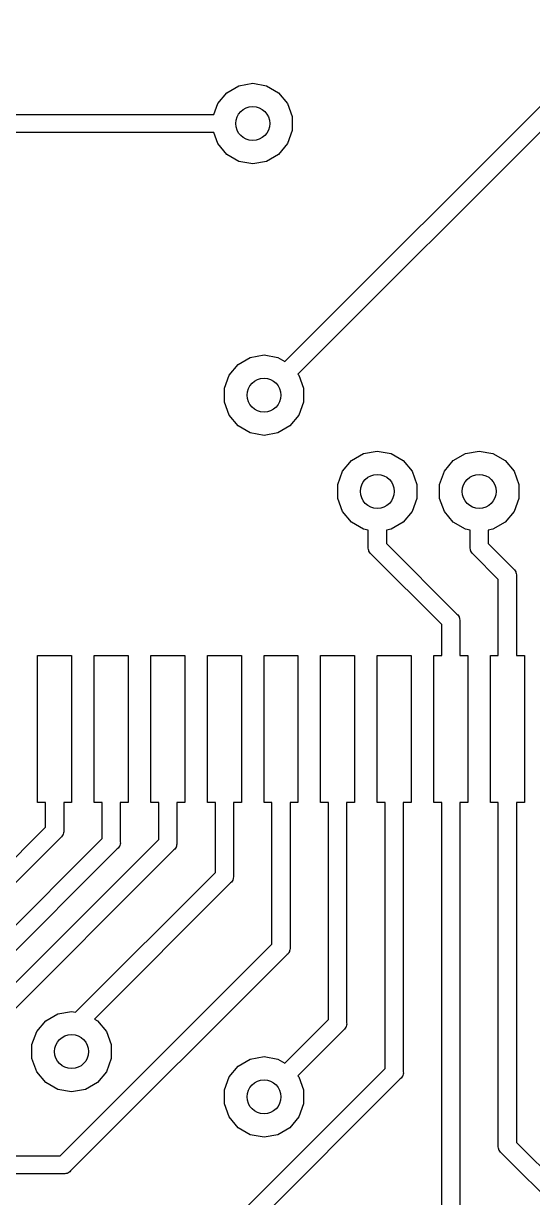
# Model space of a CAD drawing. Extents: x 144.5 to 169.1, y -90.6 to -63.3.
# Drawn here: x 152.48 to 156.97, y -73.99 to -63.62 of the extents above; entities that cross this region are included whole.
import ezdxf

# ---------------------------------------------------------------- set-up
doc = ezdxf.new("R2010")
doc.units = 0
doc.header["$MEASUREMENT"] = 0
doc.layers.add('BLACK', color=7, linetype='CONTINUOUS')

msp = doc.modelspace()

# ---------------------------------------------------------------- linework, layer by layer
at = {"layer": 'BLACK', "linetype": 'CONTINUOUS'}
for p, q in [((154.784, -66.6024), (157.771, -63.6159)), ((157.863, -63.75), (154.9, -66.7131)), ((154.272, -64.2277), (154.378, -64.166)), ((154.378, -64.166), (154.5, -64.1446)), ((154.5, -64.1446), (154.622, -64.166)), ((154.622, -64.166), (154.728, -64.2277)), ((154.192, -64.3223), (154.272, -64.2277)), ((154.728, -64.2277), (154.808, -64.3223)), ((154.157, -64.42), (154.192, -64.3223)), ((154.808, -64.3223), (154.85, -64.4383)), ((152.033, -64.42), (154.157, -64.42)), ((154.85, -64.4383), (154.85, -64.5617)), ((154.157, -64.58), (152.003, -64.58)), ((154.192, -64.6777), (154.157, -64.58)), ((154.85, -64.5617), (154.808, -64.6777)), ((154.272, -64.7723), (154.192, -64.6777)), ((154.808, -64.6777), (154.728, -64.7723)), ((154.378, -64.834), (154.272, -64.7723)), ((154.728, -64.7723), (154.622, -64.834)), ((154.5, -64.8554), (154.378, -64.834)), ((154.622, -64.834), (154.5, -64.8554)), ((154.372, -66.6277), (154.478, -66.566)), ((154.478, -66.566), (154.6, -66.5446)), ((154.6, -66.5446), (154.722, -66.566)), ((154.722, -66.566), (154.784, -66.6024)), ((154.292, -66.7223), (154.372, -66.6277)), ((154.25, -66.8383), (154.292, -66.7223)), ((154.9, -66.7131), (154.908, -66.7223)), ((154.908, -66.7223), (154.95, -66.8383)), ((154.25, -66.9617), (154.25, -66.8383)), ((154.95, -66.8383), (154.95, -66.9617)), ((154.292, -67.0777), (154.25, -66.9617)), ((154.95, -66.9617), (154.908, -67.0777)), ((154.372, -67.1723), (154.292, -67.0777)), ((154.908, -67.0777), (154.828, -67.1723)), ((154.478, -67.234), (154.372, -67.1723)), ((154.828, -67.1723), (154.722, -67.234)), ((154.6, -67.2554), (154.478, -67.234)), ((154.722, -67.234), (154.6, -67.2554)), ((155.372, -67.4777), (155.479, -67.416)), ((155.479, -67.416), (155.601, -67.3946)), ((155.601, -67.3946), (155.722, -67.416)), ((155.722, -67.416), (155.829, -67.4777)), ((156.272, -67.4777), (156.379, -67.416)), ((156.379, -67.416), (156.501, -67.3946)), ((156.501, -67.3946), (156.622, -67.416)), ((156.622, -67.416), (156.729, -67.4777)), ((155.293, -67.5723), (155.372, -67.4777)), ((155.829, -67.4777), (155.909, -67.5723)), ((156.193, -67.5723), (156.272, -67.4777)), ((156.729, -67.4777), (156.809, -67.5723)), ((155.251, -67.6883), (155.293, -67.5723)), ((155.909, -67.5723), (155.951, -67.6883)), ((156.151, -67.6883), (156.193, -67.5723)), ((156.809, -67.5723), (156.851, -67.6883)), ((155.251, -67.8117), (155.251, -67.6883)), ((155.951, -67.6883), (155.951, -67.8117)), ((156.151, -67.8117), (156.151, -67.6883)), ((156.851, -67.6883), (156.851, -67.8117)), ((155.293, -67.9277), (155.251, -67.8117)), ((155.951, -67.8117), (155.909, -67.9277)), ((156.193, -67.9277), (156.151, -67.8117)), ((156.851, -67.8117), (156.809, -67.9277)), ((155.372, -68.0223), (155.293, -67.9277)), ((155.909, -67.9277), (155.829, -68.0223)), ((156.272, -68.0223), (156.193, -67.9277)), ((156.809, -67.9277), (156.729, -68.0223)), ((155.479, -68.084), (155.372, -68.0223)), ((155.829, -68.0223), (155.722, -68.084)), ((156.379, -68.084), (156.272, -68.0223)), ((156.729, -68.0223), (156.622, -68.084)), ((155.521, -68.0913), (155.479, -68.084)), ((155.521, -68.2415), (155.521, -68.0913)), ((155.722, -68.084), (155.681, -68.0913)), ((155.681, -68.0913), (155.681, -68.2118)), ((156.421, -68.0913), (156.379, -68.084)), ((156.421, -68.2415), (156.421, -68.0913)), ((156.622, -68.084), (156.581, -68.0913)), ((156.581, -68.0913), (156.581, -68.2118)), ((155.52, -68.2521), (155.521, -68.2415)), ((155.523, -68.2623), (155.52, -68.2521)), ((155.681, -68.2118), (156.304, -68.835)), ((156.42, -68.2521), (156.421, -68.2415)), ((156.423, -68.2623), (156.42, -68.2521)), ((156.581, -68.2118), (156.804, -68.435)), ((155.525, -68.2728), (155.523, -68.2623)), ((155.526, -68.2759), (155.525, -68.2728)), ((155.527, -68.2793), (155.526, -68.2759)), ((155.533, -68.288), (155.527, -68.2793)), ((155.539, -68.2972), (155.533, -68.288)), ((155.547, -68.304), (155.539, -68.2972)), ((156.17, -68.9272), (155.547, -68.304)), ((156.425, -68.2728), (156.423, -68.2623)), ((156.426, -68.2759), (156.425, -68.2728)), ((156.427, -68.2793), (156.426, -68.2759)), ((156.433, -68.288), (156.427, -68.2793)), ((156.439, -68.2972), (156.433, -68.288)), ((156.447, -68.304), (156.439, -68.2972)), ((156.67, -68.5272), (156.447, -68.304)), ((156.804, -68.435), (156.812, -68.4418)), ((156.812, -68.4418), (156.818, -68.451)), ((156.818, -68.451), (156.824, -68.4597)), ((156.824, -68.4597), (156.825, -68.4632)), ((156.825, -68.4632), (156.826, -68.4663)), ((156.67, -69.033), (156.67, -68.5272)), ((156.826, -68.4663), (156.828, -68.4767)), ((156.828, -68.4767), (156.831, -68.487)), ((156.831, -68.487), (156.83, -68.4975)), ((156.83, -68.4975), (156.83, -69.2)), ((156.304, -68.835), (156.312, -68.8418)), ((156.312, -68.8418), (156.318, -68.851)), ((156.318, -68.851), (156.324, -68.8597)), ((156.324, -68.8597), (156.325, -68.8632)), ((156.325, -68.8632), (156.326, -68.8663)), ((156.326, -68.8663), (156.328, -68.8767)), ((156.328, -68.8767), (156.331, -68.887)), ((156.17, -69.033), (156.17, -68.9272)), ((156.331, -68.887), (156.33, -68.8975)), ((156.33, -68.8975), (156.33, -69.2)), ((156.17, -69.2), (156.17, -69.033)), ((156.17, -69.033), (156.17, -69.033)), ((156.67, -69.2), (156.67, -69.033)), ((156.67, -69.033), (156.67, -69.033)), ((152.6, -70.5), (152.6, -69.2)), ((152.6, -69.2), (152.9, -69.2)), ((152.9, -69.2), (152.9, -70.5)), ((153.1, -70.5), (153.1, -69.2)), ((153.1, -69.2), (153.4, -69.2)), ((153.4, -69.2), (153.4, -70.5)), ((153.6, -70.5), (153.6, -69.2)), ((153.6, -69.2), (153.9, -69.2)), ((153.9, -69.2), (153.9, -70.5)), ((154.1, -70.5), (154.1, -69.2)), ((154.1, -69.2), (154.4, -69.2)), ((154.4, -69.2), (154.4, -70.5)), ((154.6, -70.5), (154.6, -69.2)), ((154.6, -69.2), (154.9, -69.2)), ((154.9, -69.2), (154.9, -70.5)), ((155.1, -70.5), (155.1, -69.2)), ((155.1, -69.2), (155.4, -69.2)), ((155.4, -69.2), (155.4, -70.5)), ((155.6, -70.5), (155.6, -69.2)), ((155.6, -69.2), (155.9, -69.2)), ((155.9, -69.2), (155.9, -70.5)), ((156.1, -70.5), (156.1, -69.2)), ((156.1, -69.2), (156.17, -69.2)), ((156.33, -69.2), (156.4, -69.2)), ((156.4, -69.2), (156.4, -70.5)), ((156.6, -70.5), (156.6, -69.2)), ((156.6, -69.2), (156.67, -69.2)), ((156.83, -69.2), (156.9, -69.2)), ((156.9, -69.2), (156.9, -70.5)), ((152.67, -70.5), (152.6, -70.5)), ((152.67, -70.7169), (152.67, -70.5)), ((152.9, -70.5), (152.83, -70.5)), ((152.83, -70.5), (152.83, -70.7465)), ((153.17, -70.5), (153.1, -70.5)), ((153.17, -70.8169), (153.17, -70.5)), ((153.4, -70.5), (153.33, -70.5)), ((153.33, -70.5), (153.33, -70.8465)), ((153.67, -70.5), (153.6, -70.5)), ((153.67, -70.667), (153.67, -70.5)), ((153.9, -70.5), (153.83, -70.5)), ((153.83, -70.5), (153.83, -70.8556)), ((154.17, -70.5), (154.1, -70.5)), ((154.17, -71.1169), (154.17, -70.5)), ((154.4, -70.5), (154.33, -70.5)), ((154.33, -70.5), (154.33, -71.1465)), ((154.67, -70.5), (154.6, -70.5)), ((154.67, -71.7493), (154.67, -70.5)), ((154.9, -70.5), (154.83, -70.5)), ((154.83, -70.5), (154.83, -71.7789)), ((155.17, -70.5), (155.1, -70.5)), ((155.17, -72.4169), (155.17, -70.5)), ((155.4, -70.5), (155.33, -70.5)), ((155.33, -70.5), (155.33, -72.4465)), ((155.67, -70.5), (155.6, -70.5)), ((155.67, -70.667), (155.67, -70.5)), ((155.9, -70.5), (155.83, -70.5)), ((155.83, -70.5), (155.83, -72.8789)), ((156.17, -70.5), (156.1, -70.5)), ((156.17, -70.667), (156.17, -70.5)), ((156.4, -70.5), (156.33, -70.5)), ((156.33, -70.5), (156.33, -74.9369)), ((156.67, -70.5), (156.6, -70.5)), ((156.67, -70.667), (156.67, -70.5)), ((156.9, -70.5), (156.83, -70.5)), ((156.83, -70.5), (156.83, -73.5025)), ((150.827, -72.56), (152.67, -70.7169)), ((153.67, -70.826), (153.67, -70.667)), ((153.67, -70.667), (153.67, -70.667)), ((155.67, -72.8493), (155.67, -70.667)), ((155.67, -70.667), (155.67, -70.667)), ((156.17, -74.9665), (156.17, -70.667)), ((156.17, -70.667), (156.17, -70.667)), ((156.67, -73.5322), (156.67, -70.667)), ((156.67, -70.667), (156.67, -70.667)), ((152.804, -70.809), (150.919, -72.6941)), ((150.946, -73.55), (153.67, -70.826)), ((151.067, -72.92), (153.17, -70.8169)), ((152.812, -70.8022), (152.804, -70.809)), ((152.818, -70.793), (152.812, -70.8022)), ((152.824, -70.7843), (152.818, -70.793)), ((152.825, -70.7809), (152.824, -70.7843)), ((152.826, -70.7778), (152.825, -70.7809)), ((152.828, -70.7673), (152.826, -70.7778)), ((152.831, -70.7571), (152.828, -70.7673)), ((152.83, -70.7465), (152.831, -70.7571)), ((153.33, -70.8465), (153.331, -70.8571)), ((153.804, -70.9182), (151.038, -73.6841)), ((153.304, -70.909), (151.159, -73.0541)), ((153.312, -70.9022), (153.304, -70.909)), ((153.318, -70.893), (153.312, -70.9022)), ((153.324, -70.8843), (153.318, -70.893)), ((153.325, -70.8809), (153.324, -70.8843)), ((153.326, -70.8778), (153.325, -70.8809)), ((153.328, -70.8673), (153.326, -70.8778)), ((153.331, -70.8571), (153.328, -70.8673)), ((153.812, -70.9113), (153.804, -70.9182)), ((153.818, -70.9022), (153.812, -70.9113)), ((153.824, -70.8935), (153.818, -70.9022)), ((153.825, -70.89), (153.824, -70.8935)), ((153.826, -70.8869), (153.825, -70.89)), ((153.828, -70.8765), (153.826, -70.8869)), ((153.831, -70.8662), (153.828, -70.8765)), ((153.83, -70.8556), (153.831, -70.8662)), ((152.936, -72.3509), (154.17, -71.1169)), ((154.331, -71.1571), (154.328, -71.1673)), ((154.33, -71.1465), (154.331, -71.1571)), ((154.304, -71.209), (153.101, -72.412)), ((154.312, -71.2022), (154.304, -71.209)), ((154.318, -71.193), (154.312, -71.2022)), ((154.324, -71.1843), (154.318, -71.193)), ((154.325, -71.1809), (154.324, -71.1843)), ((154.326, -71.1778), (154.325, -71.1809)), ((154.328, -71.1673), (154.326, -71.1778)), ((152.799, -73.62), (154.67, -71.7493)), ((154.83, -71.7789), (154.831, -71.7895)), ((154.804, -71.8414), (152.891, -73.7541)), ((154.812, -71.8346), (154.804, -71.8414)), ((154.818, -71.8254), (154.812, -71.8346)), ((154.824, -71.8167), (154.818, -71.8254)), ((154.825, -71.8133), (154.824, -71.8167)), ((154.826, -71.8102), (154.825, -71.8133)), ((154.828, -71.7997), (154.826, -71.8102)), ((154.831, -71.7895), (154.828, -71.7997)), ((152.672, -72.4277), (152.778, -72.366)), ((152.778, -72.366), (152.9, -72.3446)), ((152.9, -72.3446), (152.936, -72.3509)), ((152.592, -72.5223), (152.672, -72.4277)), ((153.101, -72.412), (153.128, -72.4277)), ((153.128, -72.4277), (153.208, -72.5223)), ((154.784, -72.8024), (155.17, -72.4169)), ((155.304, -72.509), (154.9, -72.9131)), ((155.312, -72.5022), (155.304, -72.509)), ((155.318, -72.493), (155.312, -72.5022)), ((155.324, -72.4843), (155.318, -72.493)), ((155.325, -72.4809), (155.324, -72.4843)), ((155.326, -72.4778), (155.325, -72.4809)), ((155.328, -72.4673), (155.326, -72.4778)), ((155.331, -72.4571), (155.328, -72.4673)), ((155.33, -72.4465), (155.331, -72.4571)), ((152.55, -72.6383), (152.592, -72.5223)), ((153.208, -72.5223), (153.25, -72.6383)), ((152.55, -72.7617), (152.55, -72.6383)), ((153.25, -72.6383), (153.25, -72.7617)), ((152.592, -72.8777), (152.55, -72.7617)), ((153.25, -72.7617), (153.208, -72.8777)), ((154.372, -72.8277), (154.478, -72.766)), ((154.478, -72.766), (154.6, -72.7446)), ((154.6, -72.7446), (154.722, -72.766)), ((154.722, -72.766), (154.784, -72.8024)), ((152.672, -72.9723), (152.592, -72.8777)), ((153.208, -72.8777), (153.128, -72.9723)), ((153.649, -74.87), (155.67, -72.8493)), ((154.25, -73.0383), (154.292, -72.9223)), ((154.292, -72.9223), (154.372, -72.8277)), ((154.9, -72.9131), (154.908, -72.9223)), ((154.908, -72.9223), (154.95, -73.0383)), ((155.824, -72.9167), (155.818, -72.9254)), ((155.825, -72.9133), (155.824, -72.9167)), ((155.826, -72.9102), (155.825, -72.9133)), ((155.828, -72.8997), (155.826, -72.9102)), ((155.831, -72.8895), (155.828, -72.8997)), ((155.83, -72.8789), (155.831, -72.8895)), ((152.778, -73.034), (152.672, -72.9723)), ((153.128, -72.9723), (153.022, -73.034)), ((155.804, -72.9414), (153.741, -75.0041)), ((155.812, -72.9346), (155.804, -72.9414)), ((155.818, -72.9254), (155.812, -72.9346)), ((152.9, -73.0554), (152.778, -73.034)), ((153.022, -73.034), (152.9, -73.0554)), ((154.25, -73.1617), (154.25, -73.0383)), ((154.95, -73.0383), (154.95, -73.1617)), ((154.292, -73.2777), (154.25, -73.1617)), ((154.95, -73.1617), (154.908, -73.2777)), ((154.372, -73.3723), (154.292, -73.2777)), ((154.908, -73.2777), (154.828, -73.3723)), ((154.478, -73.434), (154.372, -73.3723)), ((154.6, -73.4554), (154.478, -73.434)), ((154.722, -73.434), (154.6, -73.4554)), ((154.828, -73.3723), (154.722, -73.434)), ((156.669, -73.5427), (156.67, -73.5322)), ((156.672, -73.553), (156.669, -73.5427)), ((156.83, -73.5025), (158.168, -74.84)), ((151.553, -73.62), (152.799, -73.62)), ((156.674, -73.5634), (156.672, -73.553)), ((156.675, -73.5665), (156.674, -73.5634)), ((156.676, -73.57), (156.675, -73.5665)), ((156.682, -73.5787), (156.676, -73.57)), ((156.688, -73.5879), (156.682, -73.5787)), ((156.696, -73.5947), (156.688, -73.5879)), ((158.075, -74.9741), (156.696, -73.5947)), ((152.829, -73.78), (151.583, -73.78)), ((152.839, -73.7809), (152.829, -73.78)), ((152.85, -73.7782), (152.839, -73.7809)), ((152.86, -73.7763), (152.85, -73.7782)), ((152.863, -73.7745), (152.86, -73.7763)), ((152.867, -73.7736), (152.863, -73.7745)), ((152.875, -73.7675), (152.867, -73.7736)), ((152.885, -73.7622), (152.875, -73.7675)), ((152.891, -73.7541), (152.885, -73.7622))]:
    msp.add_line(p, q, dxfattribs=at)
at = {"layer": 'BLACK'}
for centre in [(154.5, -64.5), (154.6, -66.9), (155.601, -67.75), (156.501, -67.75), (152.9, -72.7), (154.6, -73.1)]:
    msp.add_circle(centre, 0.15, dxfattribs=at)

doc.saveas('drawing.dxf')
